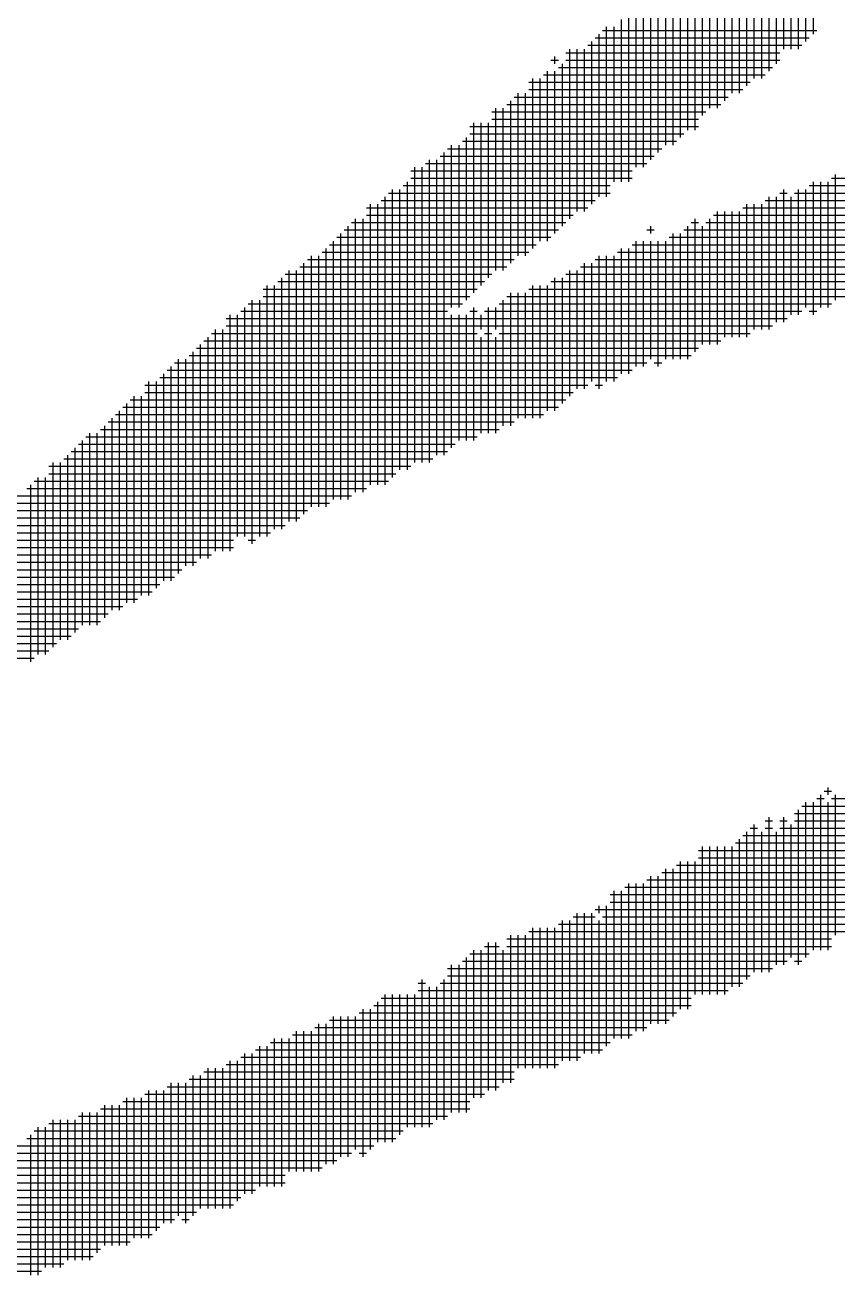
# Model space of a CAD drawing. Header units: feet. Extents: x 0 to 708085, y 0 to 237600.
# Drawn here: x 599575 to 599917, y 11920 to 12446 of the extents above; entities that cross this region are included whole.
import ezdxf

# ---------------------------------------------------------------- set-up
doc = ezdxf.new("R2010")
doc.units = ezdxf.units.FT
doc.header["$LTSCALE"] = 2200
doc.header["$MEASUREMENT"] = 0
doc.layers.add('CX-MISC', color=2, linetype='CONTINUOUS')

msp = doc.modelspace()

# ---------------------------------------------------------------- linework, layer by layer
at = {"layer": 'CX-MISC'}
for p, q in [((599906.96, 12513.61), (599906.96, 12442.07)), ((599900.74, 12510.5), (599900.74, 12435.85)), ((599903.85, 12510.5), (599903.85, 12438.96)), ((599891.41, 12504.28), (599891.41, 12429.63)), ((599894.52, 12504.28), (599894.52, 12435.85)), ((599897.63, 12504.28), (599897.63, 12435.85)), ((599885.19, 12498.06), (599885.19, 12423.41)), ((599888.3, 12498.06), (599888.3, 12426.52)), ((599875.86, 12488.73), (599875.86, 12417.19)), ((599878.97, 12491.84), (599878.97, 12420.3)), ((599882.08, 12491.84), (599882.08, 12423.41)), ((599869.63, 12485.62), (599869.63, 12414.08)), ((599872.75, 12485.62), (599872.75, 12417.19)), ((599863.41, 12479.4), (599863.41, 12410.97)), ((599866.52, 12479.4), (599866.52, 12410.97)), ((599854.08, 12473.18), (599854.08, 12401.64)), ((599857.19, 12473.18), (599857.19, 12401.64)), ((599860.3, 12476.29), (599860.3, 12407.86)), ((599847.86, 12466.96), (599847.86, 12395.42)), ((599850.97, 12466.96), (599850.97, 12398.53)), ((599838.53, 12460.73), (599838.53, 12389.2)), ((599844.75, 12463.84), (599844.75, 12395.42)), ((599835.42, 12457.62), (599835.42, 12386.08)), ((599841.64, 12457.62), (599841.64, 12392.31)), ((599829.2, 12451.4), (599829.2, 12379.86)), ((599832.31, 12454.51), (599832.31, 12386.08)), ((599819.87, 12445.18), (599819.87, 12373.64)), ((599822.98, 12445.18), (599822.98, 12379.86)), ((599826.09, 12448.29), (599826.09, 12379.86)), ((599815.2, 12440.52), (599905.4, 12440.52)), ((599816.76, 12442.07), (599816.76, 12373.64)), ((599818.31, 12443.63), (599908.51, 12443.63)), ((599804.32, 12435.85), (599804.32, 12364.31)), ((599807.43, 12435.85), (599807.43, 12367.42)), ((599810.54, 12435.85), (599810.54, 12367.42)), ((599812.09, 12437.41), (599902.29, 12437.41)), ((599813.65, 12438.96), (599813.65, 12370.53)), ((599796.54, 12431.19), (599799.65, 12431.19)), ((599798.1, 12432.74), (599798.1, 12429.63)), ((599801.21, 12429.63), (599801.21, 12361.2)), ((599802.76, 12434.3), (599892.96, 12434.3)), ((599802.76, 12431.19), (599892.96, 12431.19)), ((599793.43, 12424.96), (599886.74, 12424.96)), ((599794.99, 12426.52), (599794.99, 12354.98)), ((599798.1, 12426.52), (599798.1, 12358.09)), ((599799.65, 12428.08), (599889.85, 12428.08)), ((599787.21, 12421.85), (599880.52, 12421.85)), ((599787.21, 12418.74), (599877.41, 12418.74)), ((599788.76, 12423.41), (599788.76, 12351.87)), ((599791.87, 12423.41), (599791.87, 12354.98)), ((599779.43, 12414.08), (599779.43, 12345.65)), ((599780.99, 12415.63), (599871.19, 12415.63)), ((599782.54, 12417.19), (599782.54, 12348.76)), ((599785.65, 12417.19), (599785.65, 12348.76)), ((599771.66, 12409.41), (599861.86, 12409.41)), ((599773.21, 12410.97), (599773.21, 12342.54)), ((599776.32, 12410.97), (599776.32, 12342.54)), ((599777.88, 12412.52), (599868.08, 12412.52)), ((599762.33, 12403.19), (599858.75, 12403.19)), ((599763.88, 12404.75), (599763.88, 12333.21)), ((599766.99, 12404.75), (599766.99, 12336.32)), ((599770.1, 12404.75), (599770.1, 12339.43)), ((599771.66, 12406.3), (599858.75, 12406.3)), ((599760.77, 12398.53), (599760.77, 12330.1)), ((599762.33, 12400.08), (599852.53, 12400.08)), ((599751.44, 12392.31), (599751.44, 12264.78)), ((599752.99, 12393.86), (599843.2, 12393.86)), ((599754.55, 12395.42), (599754.55, 12326.99)), ((599757.66, 12395.42), (599757.66, 12326.99)), ((599759.22, 12396.97), (599849.42, 12396.97)), ((599743.66, 12387.64), (599836.98, 12387.64)), ((599745.22, 12389.2), (599745.22, 12261.67)), ((599748.33, 12389.2), (599748.33, 12264.78)), ((599749.88, 12390.75), (599840.09, 12390.75)), ((599737.44, 12384.53), (599830.75, 12384.53)), ((599739, 12386.08), (599739, 12261.67)), ((599742.11, 12386.08), (599742.11, 12261.67)), ((599916.29, 12382.97), (599916.29, 12330.1)), ((599729.67, 12376.75), (599729.67, 12255.45)), ((599732.78, 12376.75), (599732.78, 12258.56)), ((599734.33, 12378.31), (599821.42, 12378.31)), ((599735.89, 12379.86), (599735.89, 12258.56)), ((599737.44, 12381.42), (599830.75, 12381.42)), ((599894.52, 12376.75), (599894.52, 12320.77)), ((599900.74, 12376.75), (599900.74, 12323.88)), ((599903.85, 12376.75), (599903.85, 12326.99)), ((599905.4, 12378.31), (600085.81, 12378.31)), ((599906.96, 12379.86), (599906.96, 12323.88)), ((599910.07, 12379.86), (599910.07, 12326.99)), ((599913.18, 12379.86), (599913.18, 12326.99)), ((599914.74, 12381.42), (600107.58, 12381.42)), ((599725, 12372.09), (599815.2, 12372.09)), ((599726.56, 12373.64), (599726.56, 12252.34)), ((599728.11, 12375.2), (599821.42, 12375.2)), ((599886.74, 12372.09), (600057.81, 12372.09)), ((599888.3, 12373.64), (599888.3, 12317.66)), ((599891.41, 12373.64), (599891.41, 12320.77)), ((599892.96, 12375.2), (599896.07, 12375.2)), ((599897.63, 12373.64), (599897.63, 12323.88)), ((599899.18, 12375.2), (600076.48, 12375.2)), ((599718.78, 12368.98), (599812.09, 12368.98)), ((599720.34, 12370.53), (599720.34, 12252.34)), ((599723.45, 12370.53), (599723.45, 12252.34)), ((599866.52, 12367.42), (599866.52, 12311.44)), ((599869.63, 12367.42), (599869.63, 12314.55)), ((599872.75, 12367.42), (599872.75, 12314.55)), ((599875.86, 12367.42), (599875.86, 12314.55)), ((599877.41, 12368.98), (600048.48, 12368.98)), ((599878.97, 12370.53), (599878.97, 12314.55)), ((599882.08, 12370.53), (599882.08, 12317.66)), ((599885.19, 12370.53), (599885.19, 12317.66)), ((599711, 12361.2), (599711, 12246.12)), ((599712.56, 12362.76), (599802.76, 12362.76)), ((599714.11, 12364.31), (599714.11, 12249.23)), ((599717.23, 12364.31), (599717.23, 12249.23)), ((599718.78, 12365.87), (599805.87, 12365.87)), ((599838.53, 12361.2), (599838.53, 12358.09)), ((599854.08, 12361.2), (599854.08, 12305.21)), ((599855.64, 12362.76), (599858.75, 12362.76)), ((599857.19, 12364.31), (599857.19, 12308.32)), ((599860.3, 12361.2), (599860.3, 12311.44)), ((599861.86, 12362.76), (600023.6, 12362.76)), ((599863.41, 12364.31), (599863.41, 12311.44)), ((599864.97, 12365.87), (600032.93, 12365.87)), ((599706.34, 12356.54), (599796.54, 12356.54)), ((599707.89, 12358.09), (599707.89, 12246.12)), ((599709.45, 12359.65), (599799.65, 12359.65)), ((599836.98, 12359.65), (599840.09, 12359.65)), ((599846.31, 12356.54), (599998.72, 12356.54)), ((599847.86, 12358.09), (599847.86, 12305.21)), ((599850.97, 12358.09), (599850.97, 12305.21)), ((599852.53, 12359.65), (600011.16, 12359.65)), ((599700.12, 12350.32), (599787.21, 12350.32)), ((599701.67, 12351.87), (599701.67, 12243.01)), ((599703.23, 12353.43), (599790.32, 12353.43)), ((599704.78, 12354.98), (599704.78, 12246.12)), ((599824.53, 12350.32), (599980.05, 12350.32)), ((599826.09, 12351.87), (599826.09, 12298.99)), ((599829.2, 12351.87), (599829.2, 12298.99)), ((599830.75, 12353.43), (599992.5, 12353.43)), ((599832.31, 12354.98), (599832.31, 12302.1)), ((599835.42, 12354.98), (599835.42, 12302.1)), ((599838.53, 12354.98), (599838.53, 12305.21)), ((599841.64, 12354.98), (599841.64, 12302.1)), ((599844.75, 12354.98), (599844.75, 12305.21)), ((599692.34, 12345.65), (599692.34, 12239.9)), ((599693.9, 12347.2), (599780.99, 12347.2)), ((599695.45, 12348.76), (599695.45, 12243.01)), ((599698.56, 12348.76), (599698.56, 12243.01)), ((599810.54, 12345.65), (599810.54, 12292.77)), ((599813.65, 12345.65), (599813.65, 12295.88)), ((599815.2, 12347.2), (599970.72, 12347.2)), ((599816.76, 12348.76), (599816.76, 12292.77)), ((599819.87, 12348.76), (599819.87, 12295.88)), ((599822.98, 12348.76), (599822.98, 12295.88)), ((599684.57, 12340.98), (599771.66, 12340.98)), ((599686.12, 12342.54), (599686.12, 12236.79)), ((599689.23, 12342.54), (599689.23, 12236.79)), ((599690.79, 12344.09), (599777.88, 12344.09)), ((599802.76, 12340.98), (599952.06, 12340.98)), ((599804.32, 12342.54), (599804.32, 12289.66)), ((599807.43, 12342.54), (599807.43, 12292.77)), ((599808.98, 12344.09), (599964.5, 12344.09)), ((599675.23, 12334.76), (599765.44, 12334.76)), ((599676.79, 12336.32), (599676.79, 12230.56)), ((599679.9, 12336.32), (599679.9, 12233.68)), ((599681.46, 12337.87), (599768.55, 12337.87)), ((599683.01, 12339.43), (599683.01, 12233.68)), ((599787.21, 12334.76), (599933.4, 12334.76)), ((599788.76, 12336.32), (599788.76, 12280.33)), ((599791.87, 12336.32), (599791.87, 12280.33)), ((599794.99, 12336.32), (599794.99, 12283.44)), ((599796.54, 12337.87), (599942.73, 12337.87)), ((599798.1, 12339.43), (599798.1, 12283.44)), ((599801.21, 12339.43), (599801.21, 12286.55)), ((599670.57, 12330.1), (599670.57, 12227.45)), ((599673.68, 12330.1), (599673.68, 12230.56)), ((599675.23, 12331.65), (599762.33, 12331.65)), ((599776.32, 12330.1), (599776.32, 12277.22)), ((599777.88, 12331.65), (599924.07, 12331.65)), ((599779.43, 12333.21), (599779.43, 12277.22)), ((599782.54, 12333.21), (599782.54, 12280.33)), ((599785.65, 12333.21), (599785.65, 12280.33)), ((599661.24, 12323.88), (599661.24, 12224.34)), ((599664.35, 12323.88), (599664.35, 12230.56)), ((599665.9, 12325.43), (599752.99, 12325.43)), ((599667.46, 12326.99), (599667.46, 12230.56)), ((599669.01, 12328.54), (599759.22, 12328.54)), ((599754.55, 12323.88), (599754.55, 12267.89)), ((599757.66, 12323.88), (599757.66, 12271)), ((599760.77, 12323.88), (599760.77, 12271)), ((599762.33, 12325.43), (599765.44, 12325.43)), ((599763.88, 12326.99), (599763.88, 12271)), ((599766.99, 12323.88), (599766.99, 12317.66)), ((599768.55, 12325.43), (599902.29, 12325.43)), ((599770.1, 12326.99), (599770.1, 12274.11)), ((599773.21, 12326.99), (599773.21, 12317.66)), ((599774.77, 12328.54), (599914.74, 12328.54)), ((599905.4, 12325.43), (599908.51, 12325.43)), ((599659.68, 12322.32), (599896.07, 12322.32)), ((599659.68, 12319.21), (599889.85, 12319.21)), ((599651.91, 12314.55), (599651.91, 12221.23)), ((599653.46, 12316.1), (599765.44, 12316.1)), ((599655.02, 12317.66), (599655.02, 12224.34)), ((599658.13, 12317.66), (599658.13, 12224.34)), ((599766.99, 12314.55), (599766.99, 12274.11)), ((599768.55, 12316.1), (599771.66, 12316.1)), ((599773.21, 12314.55), (599773.21, 12274.11)), ((599774.77, 12316.1), (599880.52, 12316.1)), ((599645.69, 12308.32), (599645.69, 12218.12)), ((599647.24, 12309.88), (599858.75, 12309.88)), ((599648.8, 12311.44), (599648.8, 12221.23)), ((599650.35, 12312.99), (599868.08, 12312.99)), ((599637.91, 12303.66), (599836.98, 12303.66)), ((599639.47, 12305.21), (599639.47, 12215.01)), ((599642.58, 12305.21), (599642.58, 12218.12)), ((599644.13, 12306.77), (599855.64, 12306.77)), ((599840.09, 12303.66), (599843.2, 12303.66)), ((599633.24, 12298.99), (599633.24, 12211.9)), ((599634.8, 12300.55), (599830.75, 12300.55)), ((599636.35, 12302.1), (599636.35, 12211.9)), ((599625.47, 12294.33), (599812.09, 12294.33)), ((599627.02, 12295.88), (599627.02, 12205.68)), ((599630.13, 12295.88), (599630.13, 12208.79)), ((599631.69, 12297.44), (599824.53, 12297.44)), ((599815.2, 12294.33), (599818.31, 12294.33)), ((599619.25, 12288.11), (599802.76, 12288.11)), ((599620.8, 12289.66), (599620.8, 12202.57)), ((599623.91, 12289.66), (599623.91, 12205.68)), ((599625.47, 12291.22), (599805.87, 12291.22)), ((599613.03, 12281.89), (599793.43, 12281.89)), ((599614.58, 12283.44), (599614.58, 12199.46)), ((599616.14, 12285), (599799.65, 12285)), ((599617.69, 12286.55), (599617.69, 12202.57)), ((599608.36, 12277.22), (599608.36, 12196.35)), ((599609.92, 12278.78), (599780.99, 12278.78)), ((599611.47, 12280.33), (599611.47, 12199.46)), ((599600.59, 12272.56), (599765.44, 12272.56)), ((599602.14, 12274.11), (599602.14, 12193.24)), ((599605.25, 12274.11), (599605.25, 12193.24)), ((599606.81, 12275.67), (599774.77, 12275.67)), ((599594.36, 12266.33), (599752.99, 12266.33)), ((599595.92, 12267.89), (599595.92, 12190.13)), ((599597.47, 12269.44), (599756.11, 12269.44)), ((599599.03, 12271), (599599.03, 12193.24)), ((599586.59, 12261.67), (599586.59, 12183.91)), ((599589.7, 12261.67), (599589.7, 12187.02)), ((599591.25, 12263.22), (599746.77, 12263.22)), ((599592.81, 12264.78), (599592.81, 12187.02)), ((599580.37, 12255.45), (599580.37, 12180.8)), ((599583.48, 12255.45), (599583.48, 12180.8)), ((599585.03, 12260.11), (599737.44, 12260.11)), ((599585.03, 12257), (599731.22, 12257)), ((599575.7, 12250.78), (599718.78, 12250.78)), ((599577.26, 12252.34), (599577.26, 12177.69)), ((599578.81, 12253.89), (599728.11, 12253.89)), ((599569.48, 12247.67), (599712.56, 12247.67)), ((599563.26, 12241.45), (599693.9, 12241.45)), ((599569.48, 12244.56), (599703.23, 12244.56)), ((599557.04, 12235.23), (599684.57, 12235.23)), ((599560.15, 12238.34), (599690.79, 12238.34)), ((599553.93, 12232.12), (599678.35, 12232.12)), ((599547.71, 12229.01), (599662.79, 12229.01)), ((599547.71, 12225.9), (599662.79, 12225.9)), ((599669.01, 12229.01), (599672.12, 12229.01)), ((599538.38, 12219.68), (599647.24, 12219.68)), ((599541.49, 12222.79), (599653.46, 12222.79)), ((599529.05, 12213.46), (599637.91, 12213.46)), ((599532.16, 12216.57), (599641.02, 12216.57)), ((599522.83, 12210.35), (599631.69, 12210.35)), ((599516.6, 12204.13), (599622.36, 12204.13)), ((599522.83, 12207.24), (599628.58, 12207.24)), ((599507.27, 12197.91), (599609.92, 12197.91)), ((599513.49, 12201.02), (599616.14, 12201.02)), ((599504.16, 12194.8), (599606.81, 12194.8)), ((599494.83, 12188.57), (599594.36, 12188.57)), ((599497.94, 12191.68), (599597.47, 12191.68)), ((599482.39, 12182.35), (599585.03, 12182.35)), ((599485.5, 12185.46), (599588.14, 12185.46)), ((599476.17, 12179.24), (599578.81, 12179.24)), ((599913.18, 12124.81), (599913.18, 12121.7)), ((599903.85, 12118.59), (599903.85, 12053.27)), ((599906.96, 12118.59), (599906.96, 12056.38)), ((599908.51, 12120.15), (599911.63, 12120.15)), ((599910.07, 12121.7), (599910.07, 12056.38)), ((599911.63, 12123.26), (599914.74, 12123.26)), ((599913.18, 12118.59), (599913.18, 12056.38)), ((599914.74, 12120.15), (600036.04, 12120.15)), ((599916.29, 12121.7), (599916.29, 12062.6)), ((599899.18, 12113.92), (600026.71, 12113.92)), ((599900.74, 12115.48), (599900.74, 12050.16)), ((599902.29, 12117.04), (600026.71, 12117.04)), ((599882.08, 12109.26), (599882.08, 12047.05)), ((599886.74, 12110.81), (599889.85, 12110.81)), ((599888.3, 12112.37), (599888.3, 12047.05)), ((599892.96, 12110.81), (599896.07, 12110.81)), ((599894.52, 12112.37), (599894.52, 12050.16)), ((599897.63, 12109.26), (599897.63, 12053.27)), ((599899.18, 12110.81), (600014.27, 12110.81)), ((599875.86, 12103.04), (599875.86, 12040.83)), ((599877.41, 12104.59), (599998.72, 12104.59)), ((599878.97, 12106.15), (599878.97, 12043.94)), ((599880.52, 12107.7), (599883.63, 12107.7)), ((599885.19, 12106.15), (599885.19, 12047.05)), ((599886.74, 12107.7), (599889.85, 12107.7)), ((599891.41, 12106.15), (599891.41, 12050.16)), ((599892.96, 12107.7), (600004.94, 12107.7)), ((599858.75, 12098.37), (599983.16, 12098.37)), ((599860.3, 12099.93), (599860.3, 12037.72)), ((599863.41, 12099.93), (599863.41, 12037.72)), ((599866.52, 12099.93), (599866.52, 12037.72)), ((599869.63, 12099.93), (599869.63, 12037.72)), ((599872.75, 12099.93), (599872.75, 12040.83)), ((599874.3, 12101.48), (599998.72, 12101.48)), ((599850.97, 12093.71), (599850.97, 12031.5)), ((599854.08, 12093.71), (599854.08, 12031.5)), ((599857.19, 12093.71), (599857.19, 12037.72)), ((599858.75, 12095.26), (599983.16, 12095.26)), ((599838.53, 12087.49), (599838.53, 12025.28)), ((599841.64, 12087.49), (599841.64, 12025.28)), ((599843.2, 12089.04), (599967.61, 12089.04)), ((599844.75, 12090.6), (599844.75, 12025.28)), ((599847.86, 12090.6), (599847.86, 12028.39)), ((599849.42, 12092.15), (599970.72, 12092.15)), ((599827.64, 12082.82), (599961.39, 12082.82)), ((599829.2, 12084.38), (599829.2, 12019.06)), ((599832.31, 12084.38), (599832.31, 12022.17)), ((599835.42, 12084.38), (599835.42, 12022.17)), ((599836.98, 12085.93), (599964.5, 12085.93)), ((599821.42, 12079.71), (599955.17, 12079.71)), ((599821.42, 12076.6), (599948.95, 12076.6)), ((599822.98, 12081.27), (599822.98, 12019.06)), ((599826.09, 12081.27), (599826.09, 12019.06)), ((599807.43, 12071.93), (599807.43, 12009.73)), ((599810.54, 12071.93), (599810.54, 12012.84)), ((599813.65, 12071.93), (599813.65, 12012.84)), ((599815.2, 12073.49), (599942.73, 12073.49)), ((599816.76, 12075.04), (599816.76, 12071.93)), ((599819.87, 12075.04), (599819.87, 12015.95)), ((599799.65, 12067.27), (599930.29, 12067.27)), ((599801.21, 12068.82), (599801.21, 12009.73)), ((599804.32, 12068.82), (599804.32, 12009.73)), ((599805.87, 12070.38), (599815.2, 12070.38)), ((599816.76, 12068.82), (599816.76, 12012.84)), ((599818.31, 12070.38), (599939.62, 12070.38)), ((599777.88, 12061.05), (599914.74, 12061.05)), ((599779.43, 12062.6), (599779.43, 12000.4)), ((599782.54, 12062.6), (599782.54, 12006.62)), ((599785.65, 12062.6), (599785.65, 12006.62)), ((599787.21, 12064.16), (599924.07, 12064.16)), ((599788.76, 12065.71), (599788.76, 12006.62)), ((599791.87, 12065.71), (599791.87, 12006.62)), ((599794.99, 12065.71), (599794.99, 12006.62)), ((599798.1, 12065.71), (599798.1, 12006.62)), ((599763.88, 12056.38), (599763.88, 11994.17)), ((599766.99, 12056.38), (599766.99, 11994.17)), ((599768.55, 12057.94), (599774.77, 12057.94)), ((599770.1, 12059.49), (599770.1, 11997.28)), ((599773.21, 12059.49), (599773.21, 11997.28)), ((599776.32, 12056.38), (599776.32, 12000.4)), ((599777.88, 12057.94), (599914.74, 12057.94)), ((599754.55, 12050.16), (599754.55, 11987.95)), ((599757.66, 12050.16), (599757.66, 11987.95)), ((599759.22, 12051.72), (599896.07, 12051.72)), ((599760.77, 12053.27), (599760.77, 11987.95)), ((599762.33, 12054.83), (599905.4, 12054.83)), ((599899.18, 12051.72), (599902.29, 12051.72)), ((599752.99, 12048.61), (599889.85, 12048.61)), ((599752.99, 12045.5), (599880.52, 12045.5)), ((599740.55, 12042.39), (599743.66, 12042.39)), ((599742.11, 12043.94), (599742.11, 11981.73)), ((599745.22, 12040.83), (599745.22, 11981.73)), ((599748.33, 12040.83), (599748.33, 11984.84)), ((599749.88, 12042.39), (599877.41, 12042.39)), ((599751.44, 12043.94), (599751.44, 11984.84)), ((599723.45, 12034.61), (599723.45, 11975.51)), ((599725, 12036.16), (599855.64, 12036.16)), ((599726.56, 12037.72), (599726.56, 11975.51)), ((599729.67, 12037.72), (599729.67, 11975.51)), ((599732.78, 12037.72), (599732.78, 11978.62)), ((599735.89, 12037.72), (599735.89, 11981.73)), ((599739, 12037.72), (599739, 11981.73)), ((599740.55, 12039.28), (599871.19, 12039.28)), ((599715.67, 12029.94), (599849.42, 12029.94)), ((599717.23, 12031.5), (599717.23, 11969.29)), ((599720.34, 12031.5), (599720.34, 11972.4)), ((599721.89, 12033.05), (599855.64, 12033.05)), ((599698.56, 12025.28), (599698.56, 11963.07)), ((599701.67, 12025.28), (599701.67, 11966.18)), ((599703.23, 12026.83), (599846.31, 12026.83)), ((599704.78, 12028.39), (599704.78, 11966.18)), ((599707.89, 12028.39), (599707.89, 11969.29)), ((599711, 12028.39), (599711, 11969.29)), ((599714.11, 12028.39), (599714.11, 11972.4)), ((599679.9, 12019.06), (599679.9, 11956.85)), ((599683.01, 12019.06), (599683.01, 11956.85)), ((599686.12, 12019.06), (599686.12, 11963.07)), ((599687.68, 12020.61), (599830.75, 12020.61)), ((599689.23, 12022.17), (599689.23, 11963.07)), ((599692.34, 12022.17), (599692.34, 11963.07)), ((599695.45, 12022.17), (599695.45, 11963.07)), ((599697.01, 12023.72), (599836.98, 12023.72)), ((599672.12, 12014.39), (599818.31, 12014.39)), ((599673.68, 12015.95), (599673.68, 11956.85)), ((599676.79, 12015.95), (599676.79, 11956.85)), ((599678.35, 12017.5), (599821.42, 12017.5)), ((599659.68, 12008.17), (599799.65, 12008.17)), ((599661.24, 12009.73), (599661.24, 11947.52)), ((599664.35, 12009.73), (599664.35, 11950.63)), ((599665.9, 12011.28), (599808.98, 12011.28)), ((599667.46, 12012.84), (599667.46, 11953.74)), ((599670.57, 12012.84), (599670.57, 11953.74)), ((599645.69, 12003.51), (599645.69, 11944.41)), ((599648.8, 12003.51), (599648.8, 11947.52)), ((599650.35, 12005.06), (599780.99, 12005.06)), ((599651.91, 12006.62), (599651.91, 11947.52)), ((599655.02, 12006.62), (599655.02, 11947.52)), ((599658.13, 12006.62), (599658.13, 11947.52)), ((599634.8, 11998.84), (599774.77, 11998.84)), ((599636.35, 12000.4), (599636.35, 11941.3)), ((599639.47, 12000.4), (599639.47, 11944.41)), ((599642.58, 12000.4), (599642.58, 11941.3)), ((599644.13, 12001.95), (599780.99, 12001.95)), ((599616.14, 11992.62), (599762.33, 11992.62)), ((599617.69, 11994.17), (599617.69, 11931.97)), ((599620.8, 11994.17), (599620.8, 11935.08)), ((599623.91, 11994.17), (599623.91, 11935.08)), ((599625.47, 11995.73), (599768.55, 11995.73)), ((599627.02, 11997.28), (599627.02, 11935.08)), ((599630.13, 11997.28), (599630.13, 11938.19)), ((599633.24, 11997.28), (599633.24, 11941.3)), ((599599.03, 11987.95), (599599.03, 11925.75)), ((599602.14, 11987.95), (599602.14, 11925.75)), ((599605.25, 11987.95), (599605.25, 11928.86)), ((599606.81, 11989.51), (599762.33, 11989.51)), ((599608.36, 11991.06), (599608.36, 11931.97)), ((599611.47, 11991.06), (599611.47, 11931.97)), ((599614.58, 11991.06), (599614.58, 11931.97)), ((599580.37, 11981.73), (599580.37, 11919.52)), ((599583.48, 11981.73), (599583.48, 11922.64)), ((599585.03, 11983.29), (599746.77, 11983.29)), ((599586.59, 11984.84), (599586.59, 11922.64)), ((599589.7, 11984.84), (599589.7, 11922.64)), ((599592.81, 11984.84), (599592.81, 11925.75)), ((599595.92, 11984.84), (599595.92, 11925.75)), ((599597.47, 11986.4), (599752.99, 11986.4)), ((599575.7, 11977.07), (599731.22, 11977.07)), ((599577.26, 11978.62), (599577.26, 11919.52)), ((599578.81, 11980.18), (599734.33, 11980.18)), ((599563.26, 11973.96), (599721.89, 11973.96)), ((599541.49, 11967.74), (599706.34, 11967.74)), ((599560.15, 11970.85), (599712.56, 11970.85)), ((599715.67, 11970.85), (599718.78, 11970.85)), ((599519.71, 11961.52), (599684.57, 11961.52)), ((599532.16, 11964.63), (599700.12, 11964.63)), ((599504.16, 11958.4), (599684.57, 11958.4)), ((599454.4, 11952.18), (599665.9, 11952.18)), ((599485.5, 11955.29), (599672.12, 11955.29)), ((599264.66, 11949.07), (599662.79, 11949.07)), ((599264.66, 11945.96), (599647.24, 11945.96)), ((599258.44, 11939.74), (599631.69, 11939.74)), ((599261.55, 11942.85), (599637.91, 11942.85)), ((599641.02, 11942.85), (599644.13, 11942.85)), ((599255.33, 11936.63), (599628.58, 11936.63)), ((599336.2, 11933.52), (599619.25, 11933.52)), ((599339.31, 11930.41), (599606.81, 11930.41)), ((599342.42, 11927.3), (599603.7, 11927.3)), ((599348.64, 11924.19), (599591.25, 11924.19)), ((599351.75, 11921.08), (599581.92, 11921.08))]:
    msp.add_line(p, q, dxfattribs=at)

doc.saveas('drawing.dxf')
